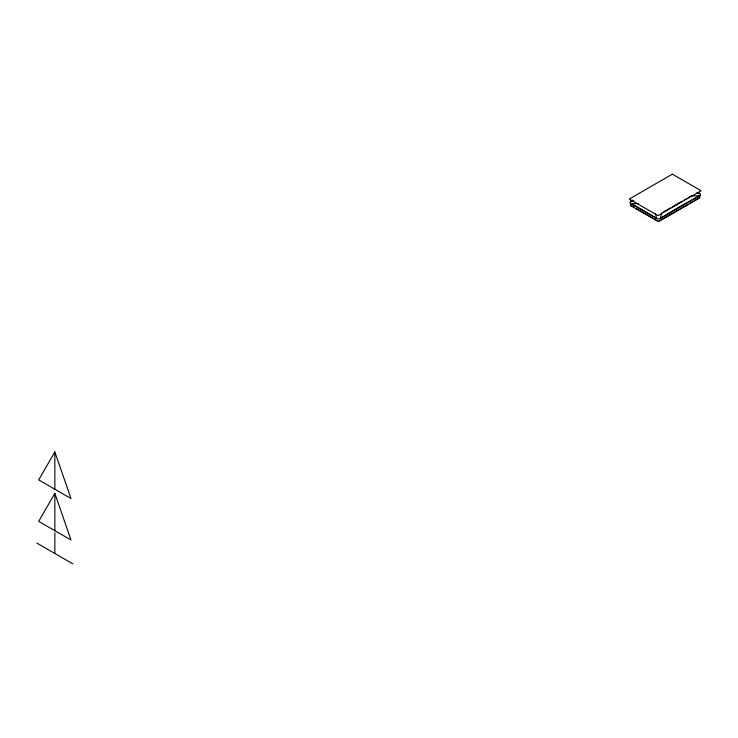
<?xml version="1.0" encoding="UTF-8"?>
<svg xmlns="http://www.w3.org/2000/svg" width="738" height="738" viewBox="0 0 738 738"><rect width="100%" height="100%" fill="white"/><g stroke="black" fill="none" stroke-linecap="round" stroke-linejoin="round"><path stroke-width="1.11" d="M661.783 212.913L660.261 218.485A2.537 1.467 0 0 1 656.672 218.485A339.406 195.957 60 0 0 630.639 203.457A2.537 1.467 0 0 1 630.639 201.382A607.254 350.596 -60 0 1 632.438 200.256M54.852 451.914L38.699 479.894L71.005 498.547L54.852 451.914L54.852 489.22M54.852 493.371L38.699 521.351L71.005 540.004L54.852 493.371L54.852 530.677M632.614 200.238L630.639 201.382L633.905 200.847M663.739 211.788L670.565 207.848M672.512 206.723L682.272 201.087M684.218 199.961L686.174 198.836M688.12 197.71L691.045 196.022L699.753 195.681A2.537 1.467 0 0 0 699.753 193.605A339.406 195.957 60 0 0 697.964 192.47M659.68 220.616L688.185 204.158M690.15 203.024L692.115 201.889M694.08 200.754L698.997 197.913M638.259 203.753L630.639 203.457L656.672 218.485L655.399 213.845M696.487 193.079L699.753 193.605L697.825 192.498M634.385 207.406L631.405 205.69A1.697 0.978 0 0 1 630.944 204.749M636.377 208.559L652.281 217.747M654.274 218.891L657.254 220.616A1.697 0.978 0 0 0 658.047 220.874M36.9 543.113L72.804 563.841M54.852 532.753L54.852 553.482M630.437 204.666A2.159 1.245 0 0 0 630.999 205.865L656.94 220.846A2.159 1.245 0 0 0 659.993 220.846L699.403 198.098A2.159 1.245 0 0 0 699.956 196.889M699.449 196.972A1.697 0.978 0 0 1 699.449 197.461M672.373 174.159L629.293 199.029L658.019 215.607L701.1 190.736L672.373 174.159M699.753 195.681L660.261 218.485A607.254 350.596 -60 0 1 699.753 195.681"/></g></svg>
